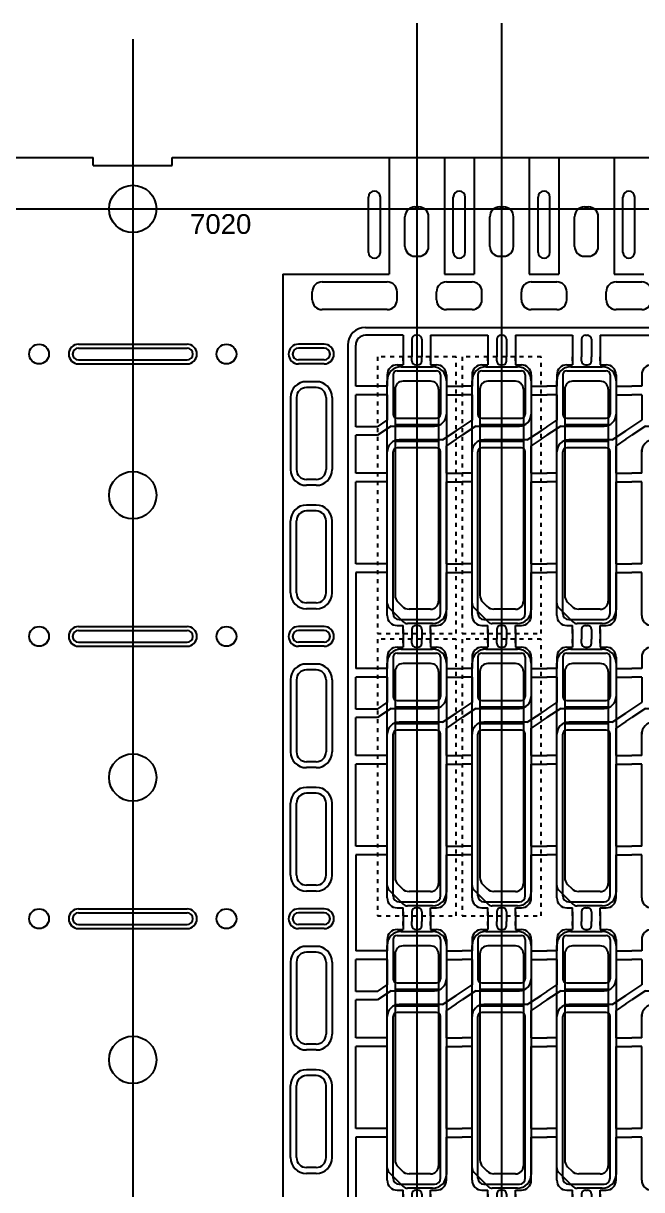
# Model space of a CAD drawing. Header units: millimetres. Extents: x -992 to 1678, y 98 to 1000.
# Drawn here: x -725.46 to -709.79, y 575.23 to 604.77 of the extents above; entities that cross this region are included whole.
import ezdxf

# ---------------------------------------------------------------- set-up
doc = ezdxf.new("R2010")
doc.units = ezdxf.units.MM
for name, pattern in [('CENTER', [10.16, 6.35, -1.27, 1.27, -1.27]), ('DOT2', [0.125, 0, -0.125]), ('HIDDEN', [1.905, 1.27, -0.635])]:
    doc.linetypes.add(name, pattern=pattern)
for name, color, linetype in [('1', 3, 'Continuous'), ('6', 6, 'Continuous'), ('b etching', 1, 'Continuous'), ('CEN', 8, 'CENTER'), ('HID', 1, 'HIDDEN'), ('PPA', 2, 'Continuous')]:
    doc.layers.add(name, color=color, linetype=linetype)
doc.styles.add('STYLE3', font='arial.ttf')

# ---------------------------------------------------------------- blocks, each defined once
blk = doc.blocks.new('e1')
at = {"layer": '1'}
for p, q in [((-947.058, 906.581), (-947.058, 906.481)), ((-947.058, 906.481), (-947.058, 906.581)), ((-947.058, 906.581), (-947.058, 906.381)), ((-946.358, 906.581), (-946.358, 906.481)), ((-946.358, 906.481), (-946.358, 906.581)), ((-946.358, 906.581), (-946.358, 906.381)), ((-946.358, 906.381), (-946.208, 906.381)), ((-947.458, 906.131), (-947.458, 905.841)), ((-945.958, 906.131), (-945.958, 905.841)), ((-947.458, 905.841), (-947.708, 905.841)), ((-947.458, 905.621), (-947.708, 905.621)), ((-947.458, 905.621), (-947.458, 904.981)), ((-945.958, 905.841), (-945.708, 905.841)), ((-945.958, 905.621), (-945.958, 905.131)), ((-945.958, 905.621), (-945.708, 905.621)), ((-947.358, 904.831), (-946.258, 904.831)), ((-946.058, 904.481), (-947.158, 904.481)), ((-947.458, 903.641), (-947.458, 904.231)), ((-945.958, 903.641), (-945.958, 904.331)), ((-947.458, 903.641), (-947.708, 903.641)), ((-945.958, 903.641), (-945.708, 903.641)), ((-947.458, 903.421), (-947.708, 903.421)), ((-947.458, 901.341), (-947.458, 903.421)), ((-945.958, 901.341), (-945.958, 903.421)), ((-945.958, 903.421), (-945.708, 903.421)), ((-947.458, 901.341), (-947.708, 901.341)), ((-945.958, 901.341), (-945.708, 901.341)), ((-947.458, 901.121), (-947.708, 901.121)), ((-947.458, 900.031), (-947.458, 901.121)), ((-945.958, 900.031), (-945.958, 901.121)), ((-945.958, 901.121), (-945.708, 901.121)), ((-947.058, 899.581), (-947.058, 899.781)), ((-946.358, 899.781), (-946.208, 899.781)), ((-946.358, 899.581), (-946.358, 899.781)), ((-947.058, 899.581), (-947.058, 899.681)), ((-947.058, 899.681), (-947.058, 899.581)), ((-946.358, 899.581), (-946.358, 899.681)), ((-946.358, 899.681), (-946.358, 899.581))]:
    blk.add_line(p, q, dxfattribs=at)
at = {"layer": '1', "linetype": 'ByBlock'}
for p, q in [((-946.833, 906.481), (-946.833, 906.581)), ((-946.583, 906.481), (-946.583, 906.581)), ((-947.208, 906.381), (-947.058, 906.381)), ((-946.733, 906.381), (-946.683, 906.381)), ((-947.708, 904.814), (-947.458, 904.981)), ((-947.358, 904.831), (-947.708, 904.597)), ((-946.058, 904.481), (-945.708, 904.714)), ((-945.708, 904.497), (-945.958, 904.331)), ((-947.208, 899.781), (-947.058, 899.781)), ((-946.733, 899.781), (-946.683, 899.781)), ((-946.833, 899.681), (-946.833, 899.581)), ((-946.583, 899.681), (-946.583, 899.581))]:
    blk.add_line(p, q, dxfattribs=at)
at = {"layer": '1'}
for centre, radius, start, end in [((-947.208, 906.131), 0.25, 90, 180), ((-946.208, 906.131), 0.25, 0, 90), ((-946.258, 905.131), 0.3, 270, 0), ((-947.158, 904.181), 0.3, 90, 180), ((-947.208, 900.031), 0.25, 180, 270), ((-946.208, 900.031), 0.25, 270, 0)]:
    blk.add_arc(centre, radius, start, end, dxfattribs=at)
at = {"layer": '1', "linetype": 'ByBlock'}
for centre, start, end in [((-946.733, 906.481), 180, 270), ((-946.683, 906.481), 270, 0), ((-946.733, 899.681), 90, 180), ((-946.683, 899.681), 0, 90)]:
    blk.add_arc(centre, 0.1, start, end, dxfattribs=at)
blk = doc.blocks.new('e2')
at = {"layer": 'b etching', "linetype": 'ByBlock'}
for p, q in [((-947.208, 906.231), (-946.208, 906.231)), ((-947.308, 906.131), (-947.308, 905.131)), ((-946.108, 906.131), (-946.108, 905.131)), ((-947.208, 905.031), (-946.208, 905.031)), ((-947.308, 900.081), (-947.308, 904.181)), ((-946.208, 904.281), (-947.208, 904.281)), ((-946.108, 900.081), (-946.108, 904.181)), ((-947.158, 899.931), (-946.258, 899.931))]:
    blk.add_line(p, q, dxfattribs=at)
for centre, radius, start, end in [((-947.208, 906.131), 0.1, 90, 180), ((-946.208, 906.131), 0.1, 360, 90), ((-947.208, 905.131), 0.1, 180, 270), ((-946.208, 905.131), 0.1, 270, 360), ((-947.208, 904.181), 0.1, 90, 180), ((-946.208, 904.181), 0.1, 0, 90), ((-947.158, 900.081), 0.15, 180, 270), ((-946.258, 900.081), 0.15, 270, 0)]:
    blk.add_arc(centre, radius, start, end, dxfattribs=at)

msp = doc.modelspace()

# ---------------------------------------------------------------- linework, layer by layer
at = {"layer": '1', "linetype": 'ByBlock'}
for p, q in [((-753.53553085, 601.37062093), (-723.68553085, 601.37062093)), ((-721.68553085, 601.37062093), (-691.83553085, 601.37062093)), ((-715.98553085, 597.77062093), (-715.98553085, 597.97062093)), ((-714.98553085, 597.77062093), (-714.98553085, 597.97062093)), ((-713.83553085, 597.77062093), (-713.83553085, 597.97062093)), ((-712.83553085, 597.77062093), (-712.83553085, 597.97062093)), ((-711.68553085, 597.77062093), (-711.68553085, 597.97062093)), ((-710.68553085, 597.77062093), (-710.68553085, 597.97062093)), ((-716.23553085, 597.52062093), (-717.88553085, 597.52062093)), ((-714.08553085, 597.52062093), (-714.73553085, 597.52062093)), ((-711.93553085, 597.52062093), (-712.58553085, 597.52062093)), ((-709.78553085, 597.52062093), (-710.43553085, 597.52062093)), ((-715.83553085, 596.87062093), (-716.78553085, 596.87062093)), ((-715.83553085, 596.87062093), (-715.83553085, 596.32062093)), ((-715.61053085, 596.77062093), (-715.61053085, 596.32062093)), ((-715.51053085, 596.87062093), (-715.46053085, 596.87062093)), ((-715.36053085, 596.77062093), (-715.36053085, 596.32062093)), ((-715.13553085, 596.87062093), (-713.68553085, 596.87062093)), ((-715.13553085, 596.87062093), (-715.13553085, 596.32062093)), ((-713.68553085, 596.87062093), (-713.68553085, 596.32062093)), ((-713.46053085, 596.77062093), (-713.46053085, 596.32062093)), ((-713.36053085, 596.87062093), (-713.31053085, 596.87062093)), ((-713.21053085, 596.77062093), (-713.21053085, 596.32062093)), ((-712.98553085, 596.87062093), (-711.53553085, 596.87062093)), ((-712.98553085, 596.87062093), (-712.98553085, 596.32062093)), ((-711.53553085, 596.87062093), (-711.53553085, 596.32062093)), ((-711.31053085, 596.77062093), (-711.31053085, 596.32062093)), ((-711.21053085, 596.87062093), (-711.16053085, 596.87062093)), ((-711.06053085, 596.77062093), (-711.06053085, 596.32062093)), ((-710.83553085, 596.87062093), (-709.38553085, 596.87062093)), ((-710.83553085, 596.87062093), (-710.83553085, 596.32062093)), ((-717.03553085, 595.58062093), (-717.03553085, 596.62062093)), ((-716.48553085, 595.58062093), (-717.03553085, 595.58062093)), ((-714.48553085, 595.58062093), (-714.33553085, 595.58062093)), ((-712.33553085, 595.58062093), (-712.18553085, 595.58062093)), ((-710.18553085, 595.58062093), (-710.03553085, 595.58062093)), ((-717.03553085, 594.55395426), (-717.03553085, 595.36062093)), ((-716.48553085, 595.36062093), (-717.03553085, 595.36062093)), ((-714.48553085, 595.36062093), (-714.33553085, 595.36062093)), ((-712.33553085, 595.36062093), (-712.18553085, 595.36062093)), ((-710.18553085, 595.36062093), (-710.03553085, 595.36062093)), ((-716.48553085, 594.55395426), (-717.03553085, 594.55395426)), ((-717.03553085, 593.38062093), (-717.03553085, 594.33728759)), ((-716.48553085, 594.33728759), (-717.03553085, 594.33728759)), ((-714.48553085, 594.45395426), (-714.33553085, 594.55395426)), ((-714.48553085, 594.23728759), (-714.33553085, 594.33728759)), ((-712.33553085, 594.45395426), (-712.18553085, 594.55395426)), ((-712.33553085, 594.23728759), (-712.18553085, 594.33728759)), ((-710.18553085, 594.45395426), (-710.03553085, 594.55395426)), ((-710.18553085, 594.23728759), (-710.03553085, 594.33728759)), ((-716.48553085, 593.38062093), (-717.03553085, 593.38062093)), ((-717.03553085, 591.08062093), (-717.03553085, 593.16062093)), ((-716.48553085, 593.16062093), (-717.03553085, 593.16062093)), ((-714.48553085, 593.38062093), (-714.33553085, 593.38062093)), ((-714.48553085, 593.16062093), (-714.33553085, 593.16062093)), ((-712.33553085, 593.38062093), (-712.18553085, 593.38062093)), ((-712.33553085, 593.16062093), (-712.18553085, 593.16062093)), ((-710.18553085, 593.38062093), (-710.03553085, 593.38062093)), ((-710.18553085, 593.16062093), (-710.03553085, 593.16062093)), ((-716.48553085, 591.08062093), (-717.03553085, 591.08062093)), ((-714.48553085, 591.08062093), (-714.33553085, 591.08062093)), ((-712.33553085, 591.08062093), (-712.18553085, 591.08062093)), ((-710.18553085, 591.08062093), (-710.03553085, 591.08062093)), ((-716.48553085, 590.86062093), (-717.03553085, 590.86062093)), ((-717.03553085, 590.86062093), (-717.03553085, 588.43062093)), ((-714.48553085, 590.86062093), (-714.33553085, 590.86062093)), ((-712.33553085, 590.86062093), (-712.18553085, 590.86062093)), ((-710.18553085, 590.86062093), (-710.03553085, 590.86062093)), ((-715.83553085, 589.32062093), (-715.83553085, 589.17062093)), ((-715.61053085, 589.32062093), (-715.61053085, 589.17062093)), ((-715.36053085, 589.32062093), (-715.36053085, 589.17062093)), ((-715.13553085, 589.32062093), (-715.13553085, 589.17062093)), ((-713.68553085, 589.32062093), (-713.68553085, 589.17062093)), ((-713.46053085, 589.32062093), (-713.46053085, 589.17062093)), ((-713.21053085, 589.32062093), (-713.21053085, 589.17062093)), ((-712.98553085, 589.32062093), (-712.98553085, 589.17062093)), ((-711.53553085, 589.32062093), (-711.53553085, 589.17062093)), ((-711.31053085, 589.32062093), (-711.31053085, 589.17062093)), ((-711.06053085, 589.32062093), (-711.06053085, 589.17062093)), ((-710.83553085, 589.32062093), (-710.83553085, 589.17062093)), ((-716.48553085, 588.43062093), (-717.03553085, 588.43062093)), ((-714.48553085, 588.43062093), (-714.33553085, 588.43062093)), ((-712.33553085, 588.43062093), (-712.18553085, 588.43062093)), ((-710.18553085, 588.43062093), (-710.03553085, 588.43062093)), ((-716.48553085, 588.21062093), (-717.03553085, 588.21062093)), ((-717.03553085, 587.40395426), (-717.03553085, 588.21062093)), ((-714.48553085, 588.21062093), (-714.33553085, 588.21062093)), ((-712.33553085, 588.21062093), (-712.18553085, 588.21062093)), ((-710.18553085, 588.21062093), (-710.03553085, 588.21062093)), ((-716.48553085, 587.40395426), (-717.03553085, 587.40395426)), ((-714.48553085, 587.30395426), (-714.33553085, 587.40395426)), ((-712.33553085, 587.30395426), (-712.18553085, 587.40395426)), ((-710.18553085, 587.30395426), (-710.03553085, 587.40395426)), ((-717.03553085, 586.23062093), (-717.03553085, 587.18728759)), ((-716.48553085, 587.18728759), (-717.03553085, 587.18728759)), ((-714.48553085, 587.08728759), (-714.33553085, 587.18728759)), ((-712.33553085, 587.08728759), (-712.18553085, 587.18728759)), ((-710.18553085, 587.08728759), (-710.03553085, 587.18728759)), ((-716.48553085, 586.23062093), (-717.03553085, 586.23062093)), ((-714.48553085, 586.23062093), (-714.33553085, 586.23062093)), ((-712.33553085, 586.23062093), (-712.18553085, 586.23062093)), ((-710.18553085, 586.23062093), (-710.03553085, 586.23062093)), ((-717.03553085, 583.93062093), (-717.03553085, 586.01062093)), ((-716.48553085, 586.01062093), (-717.03553085, 586.01062093)), ((-714.48553085, 586.01062093), (-714.33553085, 586.01062093)), ((-712.33553085, 586.01062093), (-712.18553085, 586.01062093)), ((-710.18553085, 586.01062093), (-710.03553085, 586.01062093)), ((-716.48553085, 583.93062093), (-717.03553085, 583.93062093)), ((-716.48553085, 583.71062093), (-717.03553085, 583.71062093)), ((-717.03553085, 583.71062093), (-717.03553085, 581.28062093)), ((-714.48553085, 583.93062093), (-714.33553085, 583.93062093)), ((-714.48553085, 583.71062093), (-714.33553085, 583.71062093)), ((-712.33553085, 583.93062093), (-712.18553085, 583.93062093)), ((-712.33553085, 583.71062093), (-712.18553085, 583.71062093)), ((-710.18553085, 583.93062093), (-710.03553085, 583.93062093)), ((-710.18553085, 583.71062093), (-710.03553085, 583.71062093)), ((-715.83553085, 582.17062093), (-715.83553085, 582.02062093)), ((-715.61053085, 582.17062093), (-715.61053085, 582.02062093)), ((-715.36053085, 582.17062093), (-715.36053085, 582.02062093)), ((-715.13553085, 582.17062093), (-715.13553085, 582.02062093)), ((-713.68553085, 582.17062093), (-713.68553085, 582.02062093)), ((-713.46053085, 582.17062093), (-713.46053085, 582.02062093)), ((-713.21053085, 582.17062093), (-713.21053085, 582.02062093)), ((-712.98553085, 582.17062093), (-712.98553085, 582.02062093)), ((-711.53553085, 582.17062093), (-711.53553085, 582.02062093)), ((-711.31053085, 582.17062093), (-711.31053085, 582.02062093)), ((-711.06053085, 582.17062093), (-711.06053085, 582.02062093)), ((-710.83553085, 582.17062093), (-710.83553085, 582.02062093)), ((-716.48553085, 581.28062093), (-717.03553085, 581.28062093)), ((-716.48553085, 581.06062093), (-717.03553085, 581.06062093)), ((-717.03553085, 580.25395426), (-717.03553085, 581.06062093)), ((-714.48553085, 581.28062093), (-714.33553085, 581.28062093)), ((-714.48553085, 581.06062093), (-714.33553085, 581.06062093)), ((-712.33553085, 581.28062093), (-712.18553085, 581.28062093)), ((-712.33553085, 581.06062093), (-712.18553085, 581.06062093)), ((-710.18553085, 581.28062093), (-710.03553085, 581.28062093)), ((-710.18553085, 581.06062093), (-710.03553085, 581.06062093)), ((-716.48553085, 580.25395426), (-717.03553085, 580.25395426)), ((-714.48553085, 580.15395426), (-714.33553085, 580.25395426)), ((-712.33553085, 580.15395426), (-712.18553085, 580.25395426)), ((-710.18553085, 580.15395426), (-710.03553085, 580.25395426)), ((-717.03553085, 579.08062093), (-717.03553085, 580.03728759)), ((-716.48553085, 580.03728759), (-717.03553085, 580.03728759)), ((-714.48553085, 579.93728759), (-714.33553085, 580.03728759)), ((-712.33553085, 579.93728759), (-712.18553085, 580.03728759)), ((-710.18553085, 579.93728759), (-710.03553085, 580.03728759)), ((-716.48553085, 579.08062093), (-717.03553085, 579.08062093)), ((-714.48553085, 579.08062093), (-714.33553085, 579.08062093)), ((-712.33553085, 579.08062093), (-712.18553085, 579.08062093)), ((-710.18553085, 579.08062093), (-710.03553085, 579.08062093)), ((-717.03553085, 576.78062093), (-717.03553085, 578.86062093)), ((-716.48553085, 578.86062093), (-717.03553085, 578.86062093)), ((-714.48553085, 578.86062093), (-714.33553085, 578.86062093)), ((-712.33553085, 578.86062093), (-712.18553085, 578.86062093)), ((-710.18553085, 578.86062093), (-710.03553085, 578.86062093)), ((-716.48553085, 576.78062093), (-717.03553085, 576.78062093)), ((-714.48553085, 576.78062093), (-714.33553085, 576.78062093)), ((-712.33553085, 576.78062093), (-712.18553085, 576.78062093)), ((-710.18553085, 576.78062093), (-710.03553085, 576.78062093)), ((-716.48553085, 576.56062093), (-717.03553085, 576.56062093)), ((-717.03553085, 576.56062093), (-717.03553085, 574.13062093)), ((-714.48553085, 576.56062093), (-714.33553085, 576.56062093)), ((-712.33553085, 576.56062093), (-712.18553085, 576.56062093)), ((-710.18553085, 576.56062093), (-710.03553085, 576.56062093))]:
    msp.add_line(p, q, dxfattribs=at)
at = {"layer": '1'}
for p, q in [((-723.68553085, 601.17062093), (-723.68553085, 601.37062093)), ((-723.68553085, 601.17062093), (-722.68553085, 601.17062093)), ((-722.68553085, 601.17062093), (-721.68553085, 601.17062093)), ((-721.68553085, 601.17062093), (-721.68553085, 601.37062093)), ((-716.71053085, 598.97062093), (-716.71053085, 600.37062093)), ((-716.71053085, 598.97062093), (-716.71053085, 600.37062093)), ((-716.41053085, 598.97062093), (-716.41053085, 600.37062093)), ((-716.41053085, 598.97062093), (-716.41053085, 600.37062093)), ((-714.56053085, 598.97062093), (-714.56053085, 600.37062093)), ((-714.56053085, 598.97062093), (-714.56053085, 600.37062093)), ((-714.26053085, 598.97062093), (-714.26053085, 600.37062093)), ((-714.26053085, 598.97062093), (-714.26053085, 600.37062093)), ((-712.41053085, 598.97062093), (-712.41053085, 600.37062093)), ((-712.41053085, 598.97062093), (-712.41053085, 600.37062093)), ((-712.11053085, 598.97062093), (-712.11053085, 600.37062093)), ((-712.11053085, 598.97062093), (-712.11053085, 600.37062093)), ((-710.26053085, 598.97062093), (-710.26053085, 600.37062093)), ((-710.26053085, 598.97062093), (-710.26053085, 600.37062093)), ((-709.96053085, 598.97062093), (-709.96053085, 600.37062093)), ((-709.96053085, 598.97062093), (-709.96053085, 600.37062093)), ((-715.53553085, 600.12062093), (-715.43553085, 600.12062093)), ((-713.38553085, 600.12062093), (-713.28553085, 600.12062093)), ((-711.23553085, 600.12062093), (-711.13553085, 600.12062093)), ((-715.78553085, 599.12062093), (-715.78553085, 599.87062093)), ((-715.18553085, 599.12062093), (-715.18553085, 599.87062093)), ((-713.63553085, 599.12062093), (-713.63553085, 599.87062093)), ((-713.03553085, 599.12062093), (-713.03553085, 599.87062093)), ((-711.48553085, 599.12062093), (-711.48553085, 599.87062093)), ((-710.88553085, 599.12062093), (-710.88553085, 599.87062093)), ((-715.53553085, 598.87062093), (-715.43553085, 598.87062093)), ((-713.38553085, 598.87062093), (-713.28553085, 598.87062093)), ((-711.23553085, 598.87062093), (-711.13553085, 598.87062093)), ((-717.88553085, 598.22062093), (-716.23553085, 598.22062093)), ((-714.73553085, 598.22062093), (-714.08553085, 598.22062093)), ((-712.58553085, 598.22062093), (-711.93553085, 598.22062093)), ((-710.43553085, 598.22062093), (-709.78553085, 598.22062093)), ((-718.13553085, 597.77062093), (-718.13553085, 597.97062093)), ((-724.06053085, 596.54562093), (-721.31053085, 596.54562093)), ((-722.18553085, 596.54562093), (-721.31053085, 596.54562093)), ((-717.83553085, 596.54562093), (-718.48553085, 596.54562093)), ((-717.83553085, 596.54562093), (-718.48553085, 596.54562093)), ((-724.06053085, 596.24562093), (-721.31053085, 596.24562093)), ((-722.18553085, 596.24562093), (-721.31053085, 596.24562093)), ((-717.83553085, 596.24562093), (-718.48553085, 596.24562093)), ((-717.83553085, 596.24562093), (-718.48553085, 596.24562093)), ((-718.03553085, 595.54562093), (-718.28553085, 595.54562093)), ((-718.53553085, 595.29562093), (-718.53553085, 593.47062093)), ((-717.78553085, 595.29562093), (-717.78553085, 593.47062093)), ((-718.03553085, 593.22062093), (-718.28553085, 593.22062093)), ((-718.03553085, 592.42062093), (-718.28553085, 592.42062093)), ((-718.53553085, 590.34562093), (-718.53553085, 592.17062093)), ((-717.78553085, 590.34562093), (-717.78553085, 592.17062093)), ((-718.03553085, 590.09562093), (-718.28553085, 590.09562093)), ((-724.06053085, 589.39562093), (-721.31053085, 589.39562093)), ((-722.18553085, 589.39562093), (-721.31053085, 589.39562093)), ((-717.83553085, 589.39562093), (-718.48553085, 589.39562093)), ((-717.83553085, 589.39562093), (-718.48553085, 589.39562093)), ((-724.06053085, 589.09562093), (-721.31053085, 589.09562093)), ((-722.18553085, 589.09562093), (-721.31053085, 589.09562093)), ((-717.83553085, 589.09562093), (-718.48553085, 589.09562093)), ((-717.83553085, 589.09562093), (-718.48553085, 589.09562093)), ((-718.03553085, 588.39562093), (-718.28553085, 588.39562093)), ((-718.53553085, 588.14562093), (-718.53553085, 586.32062093)), ((-717.78553085, 588.14562093), (-717.78553085, 586.32062093)), ((-718.03553085, 586.07062093), (-718.28553085, 586.07062093)), ((-718.03553085, 585.27062093), (-718.28553085, 585.27062093)), ((-718.53553085, 583.19562093), (-718.53553085, 585.02062093)), ((-717.78553085, 583.19562093), (-717.78553085, 585.02062093)), ((-718.03553085, 582.94562093), (-718.28553085, 582.94562093)), ((-724.06053085, 582.24562093), (-721.31053085, 582.24562093)), ((-722.18553085, 582.24562093), (-721.31053085, 582.24562093)), ((-717.83553085, 582.24562093), (-718.48553085, 582.24562093)), ((-717.83553085, 582.24562093), (-718.48553085, 582.24562093)), ((-724.06053085, 581.94562093), (-721.31053085, 581.94562093)), ((-722.18553085, 581.94562093), (-721.31053085, 581.94562093)), ((-717.83553085, 581.94562093), (-718.48553085, 581.94562093)), ((-717.83553085, 581.94562093), (-718.48553085, 581.94562093)), ((-718.03553085, 581.24562093), (-718.28553085, 581.24562093)), ((-718.53553085, 580.99562093), (-718.53553085, 579.17062093)), ((-717.78553085, 580.99562093), (-717.78553085, 579.17062093)), ((-718.03553085, 578.92062093), (-718.28553085, 578.92062093)), ((-718.03553085, 578.12062093), (-718.28553085, 578.12062093)), ((-718.53553085, 576.04562093), (-718.53553085, 577.87062093)), ((-717.78553085, 576.04562093), (-717.78553085, 577.87062093)), ((-718.03553085, 575.79562093), (-718.28553085, 575.79562093))]:
    msp.add_line(p, q, dxfattribs=at)
for centre, radius in [((-722.68553085, 600.07062093), 0.6), ((-725.06053085, 596.39562093), 0.25), ((-720.31053085, 596.39562093), 0.25), ((-722.68553085, 592.82062093), 0.6), ((-725.06053085, 589.24562093), 0.25), ((-720.31053085, 589.24562093), 0.25), ((-722.68553085, 585.67062093), 0.6), ((-725.06053085, 582.09562093), 0.25), ((-720.31053085, 582.09562093), 0.25), ((-722.68553085, 578.52062093), 0.6)]:
    msp.add_circle(centre, radius, dxfattribs=at)
for centre, radius, start, end in [((-716.56053085, 600.37062093), 0.15, 0, 180), ((-716.56053085, 600.37062093), 0.15, 0, 180), ((-714.41053085, 600.37062093), 0.15, 0, 180), ((-714.41053085, 600.37062093), 0.15, 0, 180), ((-712.26053085, 600.37062093), 0.15, 0, 180), ((-712.26053085, 600.37062093), 0.15, 0, 180), ((-710.11053085, 600.37062093), 0.15, 0, 180), ((-710.11053085, 600.37062093), 0.15, 0, 180), ((-715.53553085, 599.87062093), 0.25, 90, 180), ((-715.43553085, 599.87062093), 0.25, 0, 90), ((-713.38553085, 599.87062093), 0.25, 90, 180), ((-713.28553085, 599.87062093), 0.25, 0, 90), ((-711.23553085, 599.87062093), 0.25, 90, 180), ((-711.13553085, 599.87062093), 0.25, 0, 90), ((-715.53553085, 599.12062093), 0.25, 180, 270), ((-715.43553085, 599.12062093), 0.25, 270, 0), ((-713.38553085, 599.12062093), 0.25, 180, 270), ((-713.28553085, 599.12062093), 0.25, 270, 0), ((-711.23553085, 599.12062093), 0.25, 180, 270), ((-711.13553085, 599.12062093), 0.25, 270, 0), ((-716.56053085, 598.97062093), 0.15, 180, 0), ((-716.56053085, 598.97062093), 0.15, 180, 0), ((-714.41053085, 598.97062093), 0.15, 180, 0), ((-714.41053085, 598.97062093), 0.15, 180, 0), ((-712.26053085, 598.97062093), 0.15, 180, 0), ((-712.26053085, 598.97062093), 0.15, 180, 0), ((-710.11053085, 598.97062093), 0.15, 180, 0), ((-710.11053085, 598.97062093), 0.15, 180, 0), ((-717.88553085, 597.97062093), 0.25, 90, 180), ((-717.88553085, 597.77062093), 0.25, 180, 270), ((-724.06053085, 596.39562093), 0.15, 90, 270), ((-724.06053085, 596.39562093), 0.15, 90, 270), ((-721.31053085, 596.39562093), 0.15, 270, 90), ((-721.31053085, 596.39562093), 0.15, 270, 90), ((-718.48553085, 596.39562093), 0.15, 90, 270), ((-718.48553085, 596.39562093), 0.15, 90, 270), ((-717.83553085, 596.39562093), 0.15, 270, 90), ((-717.83553085, 596.39562093), 0.15, 270, 90), ((-718.28553085, 595.29562093), 0.25, 90, 180), ((-718.03553085, 595.29562093), 0.25, 360, 90), ((-718.28553085, 593.47062093), 0.25, 180, 270), ((-718.03553085, 593.47062093), 0.25, 270, 360), ((-718.28553085, 592.17062093), 0.25, 90, 180), ((-718.03553085, 592.17062093), 0.25, 0, 90), ((-718.28553085, 590.34562093), 0.25, 180, 270), ((-718.03553085, 590.34562093), 0.25, 270, 0), ((-724.06053085, 589.24562093), 0.15, 90, 270), ((-724.06053085, 589.24562093), 0.15, 90, 270), ((-721.31053085, 589.24562093), 0.15, 270, 90), ((-721.31053085, 589.24562093), 0.15, 270, 90), ((-718.48553085, 589.24562093), 0.15, 90, 270), ((-718.48553085, 589.24562093), 0.15, 90, 270), ((-717.83553085, 589.24562093), 0.15, 270, 90), ((-717.83553085, 589.24562093), 0.15, 270, 90), ((-718.28553085, 588.14562093), 0.25, 90, 180), ((-718.03553085, 588.14562093), 0.25, 360, 90), ((-718.28553085, 586.32062093), 0.25, 180, 270), ((-718.03553085, 586.32062093), 0.25, 270, 360), ((-718.28553085, 585.02062093), 0.25, 90, 180), ((-718.03553085, 585.02062093), 0.25, 0, 90), ((-718.28553085, 583.19562093), 0.25, 180, 270), ((-718.03553085, 583.19562093), 0.25, 270, 0), ((-724.06053085, 582.09562093), 0.15, 90, 270), ((-724.06053085, 582.09562093), 0.15, 90, 270), ((-721.31053085, 582.09562093), 0.15, 270, 90), ((-721.31053085, 582.09562093), 0.15, 270, 90), ((-718.48553085, 582.09562093), 0.15, 90, 270), ((-718.48553085, 582.09562093), 0.15, 90, 270), ((-717.83553085, 582.09562093), 0.15, 270, 90), ((-717.83553085, 582.09562093), 0.15, 270, 90), ((-718.28553085, 580.99562093), 0.25, 90, 180), ((-718.03553085, 580.99562093), 0.25, 360, 90), ((-718.28553085, 579.17062093), 0.25, 180, 270), ((-718.03553085, 579.17062093), 0.25, 270, 360), ((-718.28553085, 577.87062093), 0.25, 90, 180), ((-718.03553085, 577.87062093), 0.25, 0, 90), ((-718.28553085, 576.04562093), 0.25, 180, 270), ((-718.03553085, 576.04562093), 0.25, 270, 0)]:
    msp.add_arc(centre, radius, start, end, dxfattribs=at)
at = {"layer": '1', "linetype": 'ByBlock'}
for centre, radius, start, end in [((-716.23553085, 597.97062093), 0.25, 0, 90), ((-714.73553085, 597.97062093), 0.25, 90, 180), ((-714.08553085, 597.97062093), 0.25, 0, 90), ((-712.58553085, 597.97062093), 0.25, 90, 180), ((-711.93553085, 597.97062093), 0.25, 0, 90), ((-710.43553085, 597.97062093), 0.25, 90, 180), ((-709.78553085, 597.97062093), 0.25, 0, 90), ((-716.23553085, 597.77062093), 0.25, 270, 0), ((-714.73553085, 597.77062093), 0.25, 180, 270), ((-714.08553085, 597.77062093), 0.25, 270, 0), ((-712.58553085, 597.77062093), 0.25, 180, 270), ((-711.93553085, 597.77062093), 0.25, 270, 0), ((-710.43553085, 597.77062093), 0.25, 180, 270), ((-709.78553085, 597.77062093), 0.25, 270, 0), ((-716.78553085, 596.62062093), 0.25, 90, 180), ((-715.51053085, 596.77062093), 0.1, 90, 180), ((-715.46053085, 596.77062093), 0.1, 0, 90), ((-713.36053085, 596.77062093), 0.1, 90, 180), ((-713.31053085, 596.77062093), 0.1, 0, 90), ((-711.21053085, 596.77062093), 0.1, 90, 180), ((-711.16053085, 596.77062093), 0.1, 0, 90)]:
    msp.add_arc(centre, radius, start, end, dxfattribs=at)
at = {"layer": '6', "linetype": 'DOT2'}
for p, q in [((-716.48553085, 596.32062093), (-716.48553085, 589.32062093)), ((-714.48553085, 596.32062093), (-716.48553085, 596.32062093)), ((-714.48553085, 589.32062093), (-714.48553085, 596.32062093)), ((-714.33553085, 596.32062093), (-714.33553085, 589.32062093)), ((-712.33553085, 596.32062093), (-714.33553085, 596.32062093)), ((-712.33553085, 589.32062093), (-712.33553085, 596.32062093)), ((-716.48553085, 589.32062093), (-714.48553085, 589.32062093)), ((-714.33553085, 589.32062093), (-712.33553085, 589.32062093)), ((-716.48553085, 589.17062093), (-716.48553085, 582.17062093)), ((-714.48553085, 589.17062093), (-716.48553085, 589.17062093)), ((-714.48553085, 582.17062093), (-714.48553085, 589.17062093)), ((-714.33553085, 589.17062093), (-714.33553085, 582.17062093)), ((-712.33553085, 589.17062093), (-714.33553085, 589.17062093)), ((-712.33553085, 582.17062093), (-712.33553085, 589.17062093)), ((-716.48553085, 582.17062093), (-714.48553085, 582.17062093)), ((-714.33553085, 582.17062093), (-712.33553085, 582.17062093))]:
    msp.add_line(p, q, dxfattribs=at)
at = {"layer": 'CEN', "linetype": 'ByBlock'}
for p, q in [((-715.48553085, 604.77062093), (-715.48553085, 537.97062093)), ((-713.33553085, 604.77062093), (-713.33553085, 537.97062093)), ((-722.68553085, 604.37062093), (-722.68553085, 538.37062093)), ((-722.68553085, 604.37062093), (-722.68553085, 538.37062093)), ((-722.68553085, 604.37062093), (-722.68553085, 538.37062093)), ((-906.06053085, 600.07062093), (-663.71053085, 600.07062093))]:
    msp.add_line(p, q, dxfattribs=at)
at = {"layer": 'HID', "linetype": 'ByBlock'}
for p, q in [((-716.78553085, 597.07062093), (-666.88553085, 597.07062093)), ((-724.06053085, 596.64562093), (-721.31053085, 596.64562093)), ((-717.83553085, 596.64562093), (-718.48553085, 596.64562093)), ((-717.23553085, 596.62062093), (-717.23553085, 546.12062093)), ((-724.06053085, 596.14562093), (-721.31053085, 596.14562093)), ((-717.83553085, 596.14562093), (-718.48553085, 596.14562093)), ((-718.03553085, 595.69562093), (-718.28553085, 595.69562093)), ((-718.68553085, 595.29562093), (-718.68553085, 593.47062093)), ((-717.63553085, 595.29562093), (-717.63553085, 593.47062093)), ((-718.03553085, 593.07062093), (-718.28553085, 593.07062093)), ((-718.03553085, 592.57062093), (-718.28553085, 592.57062093)), ((-718.68553085, 590.34562093), (-718.68553085, 592.17062093)), ((-717.63553085, 590.34562093), (-717.63553085, 592.17062093)), ((-718.03553085, 589.94562093), (-718.28553085, 589.94562093)), ((-724.06053085, 589.49562093), (-721.31053085, 589.49562093)), ((-717.83553085, 589.49562093), (-718.48553085, 589.49562093)), ((-724.06053085, 588.99562093), (-721.31053085, 588.99562093)), ((-717.83553085, 588.99562093), (-718.48553085, 588.99562093)), ((-718.03553085, 588.54562093), (-718.28553085, 588.54562093)), ((-718.68553085, 588.14562093), (-718.68553085, 586.32062093)), ((-717.63553085, 588.14562093), (-717.63553085, 586.32062093)), ((-718.03553085, 585.92062093), (-718.28553085, 585.92062093)), ((-718.03553085, 585.42062093), (-718.28553085, 585.42062093)), ((-718.68553085, 583.19562093), (-718.68553085, 585.02062093)), ((-717.63553085, 583.19562093), (-717.63553085, 585.02062093)), ((-718.03553085, 582.79562093), (-718.28553085, 582.79562093)), ((-724.06053085, 582.34562093), (-721.31053085, 582.34562093)), ((-717.83553085, 582.34562093), (-718.48553085, 582.34562093)), ((-724.06053085, 581.84562093), (-721.31053085, 581.84562093)), ((-717.83553085, 581.84562093), (-718.48553085, 581.84562093)), ((-718.03553085, 581.39562093), (-718.28553085, 581.39562093)), ((-718.68553085, 580.99562093), (-718.68553085, 579.17062093)), ((-717.63553085, 580.99562093), (-717.63553085, 579.17062093)), ((-718.03553085, 578.77062093), (-718.28553085, 578.77062093)), ((-718.03553085, 578.27062093), (-718.28553085, 578.27062093)), ((-718.68553085, 576.04562093), (-718.68553085, 577.87062093)), ((-717.63553085, 576.04562093), (-717.63553085, 577.87062093)), ((-718.03553085, 575.64562093), (-718.28553085, 575.64562093))]:
    msp.add_line(p, q, dxfattribs=at)
for centre, radius, start, end in [((-716.78553085, 596.62062093), 0.45, 90, 180), ((-724.06053085, 596.39562093), 0.25, 90, 270), ((-721.31053085, 596.39562093), 0.25, 270, 90), ((-718.48553085, 596.39562093), 0.25, 90, 270), ((-717.83553085, 596.39562093), 0.25, 270, 90), ((-718.28553085, 595.29562093), 0.4, 90, 180), ((-718.03553085, 595.29562093), 0.4, 360, 90), ((-718.28553085, 593.47062093), 0.4, 180, 270), ((-718.03553085, 593.47062093), 0.4, 270, 360), ((-718.28553085, 592.17062093), 0.4, 90, 180), ((-718.03553085, 592.17062093), 0.4, 0, 90), ((-718.28553085, 590.34562093), 0.4, 180, 270), ((-718.03553085, 590.34562093), 0.4, 270, 0), ((-724.06053085, 589.24562093), 0.25, 90, 270), ((-721.31053085, 589.24562093), 0.25, 270, 90), ((-718.48553085, 589.24562093), 0.25, 90, 270), ((-717.83553085, 589.24562093), 0.25, 270, 90), ((-718.28553085, 588.14562093), 0.4, 90, 180), ((-718.03553085, 588.14562093), 0.4, 360, 90), ((-718.28553085, 586.32062093), 0.4, 180, 270), ((-718.03553085, 586.32062093), 0.4, 270, 360), ((-718.28553085, 585.02062093), 0.4, 90, 180), ((-718.03553085, 585.02062093), 0.4, 0, 90), ((-718.28553085, 583.19562093), 0.4, 180, 270), ((-718.03553085, 583.19562093), 0.4, 270, 0), ((-724.06053085, 582.09562093), 0.25, 90, 270), ((-721.31053085, 582.09562093), 0.25, 270, 90), ((-718.48553085, 582.09562093), 0.25, 90, 270), ((-717.83553085, 582.09562093), 0.25, 270, 90), ((-718.28553085, 580.99562093), 0.4, 90, 180), ((-718.03553085, 580.99562093), 0.4, 360, 90), ((-718.28553085, 579.17062093), 0.4, 180, 270), ((-718.03553085, 579.17062093), 0.4, 270, 360), ((-718.28553085, 577.87062093), 0.4, 90, 180), ((-718.03553085, 577.87062093), 0.4, 0, 90), ((-718.28553085, 576.04562093), 0.4, 180, 270), ((-718.03553085, 576.04562093), 0.4, 270, 0)]:
    msp.add_arc(centre, radius, start, end, dxfattribs=at)
at = {"layer": 'PPA', "linetype": 'ByBlock'}
for p, q in [((-716.18553085, 601.37062093), (-716.18553085, 598.42062093)), ((-714.78553085, 601.37062093), (-714.78553085, 598.42062093)), ((-714.03553085, 601.37062093), (-714.03553085, 598.42062093)), ((-712.63553085, 601.37062093), (-712.63553085, 598.42062093)), ((-711.88553085, 601.37062093), (-711.88553085, 598.42062093)), ((-710.48553085, 601.37062093), (-710.48553085, 598.42062093)), ((-718.88553085, 598.42062093), (-718.88553085, 544.32062093)), ((-718.88553085, 598.42062093), (-716.18553085, 598.42062093)), ((-714.78553085, 598.42062093), (-714.03553085, 598.42062093)), ((-712.63553085, 598.42062093), (-711.88553085, 598.42062093)), ((-710.48553085, 598.42062093), (-709.73553085, 598.42062093)), ((-715.88553085, 596.07062093), (-715.08553085, 596.07062093)), ((-713.73553085, 596.07062093), (-712.93553085, 596.07062093)), ((-711.58553085, 596.07062093), (-710.78553085, 596.07062093)), ((-716.23553085, 590.08275296), (-716.23553085, 595.72062093)), ((-716.03553085, 595.50698456), (-716.03553085, 590.28781068)), ((-715.13553085, 595.70698456), (-715.83553085, 595.70698456)), ((-714.93553085, 595.50698456), (-714.93553085, 590.13425729)), ((-714.73553085, 595.72062093), (-714.73553085, 589.92062093)), ((-714.08553085, 590.08275296), (-714.08553085, 595.72062093)), ((-713.88553085, 595.50698456), (-713.88553085, 590.28781068)), ((-712.98553085, 595.70698456), (-713.68553085, 595.70698456)), ((-712.78553085, 595.50698456), (-712.78553085, 590.13425729)), ((-712.58553085, 595.72062093), (-712.58553085, 589.92062093)), ((-711.93553085, 590.08275296), (-711.93553085, 595.72062093)), ((-711.73553085, 595.50698456), (-711.73553085, 590.28781068)), ((-710.83553085, 595.70698456), (-711.53553085, 595.70698456)), ((-710.63553085, 595.50698456), (-710.63553085, 590.13425729)), ((-710.43553085, 595.72062093), (-710.43553085, 589.92062093)), ((-716.03553085, 594.61062093), (-714.93553085, 594.61062093)), ((-713.88553085, 594.61062093), (-712.78553085, 594.61062093)), ((-711.73553085, 594.61062093), (-710.63553085, 594.61062093)), ((-714.93553085, 594.18062093), (-716.03553085, 594.18062093)), ((-712.78553085, 594.18062093), (-713.88553085, 594.18062093)), ((-710.63553085, 594.18062093), (-711.73553085, 594.18062093)), ((-716.19159687, 589.97668695), (-715.82946483, 589.61455491)), ((-715.96230754, 590.11103399), (-715.85875415, 590.0074806)), ((-715.13553085, 589.93425729), (-715.68197746, 589.93425729)), ((-714.04159687, 589.97668695), (-713.67946483, 589.61455491)), ((-713.81230754, 590.11103399), (-713.70875415, 590.0074806)), ((-712.98553085, 589.93425729), (-713.53197746, 589.93425729)), ((-711.89159687, 589.97668695), (-711.52946483, 589.61455491)), ((-711.66230754, 590.11103399), (-711.55875415, 590.0074806)), ((-710.83553085, 589.93425729), (-711.38197746, 589.93425729)), ((-715.08553085, 589.57062093), (-715.72339881, 589.57062093)), ((-712.93553085, 589.57062093), (-713.57339881, 589.57062093)), ((-710.78553085, 589.57062093), (-711.42339881, 589.57062093)), ((-715.88553085, 588.92062093), (-715.08553085, 588.92062093)), ((-713.73553085, 588.92062093), (-712.93553085, 588.92062093)), ((-711.58553085, 588.92062093), (-710.78553085, 588.92062093)), ((-716.23553085, 582.93275296), (-716.23553085, 588.57062093)), ((-715.13553085, 588.55698456), (-715.83553085, 588.55698456)), ((-714.73553085, 588.57062093), (-714.73553085, 582.77062093)), ((-714.08553085, 582.93275296), (-714.08553085, 588.57062093)), ((-712.98553085, 588.55698456), (-713.68553085, 588.55698456)), ((-712.58553085, 588.57062093), (-712.58553085, 582.77062093)), ((-711.93553085, 582.93275296), (-711.93553085, 588.57062093)), ((-710.83553085, 588.55698456), (-711.53553085, 588.55698456)), ((-710.43553085, 588.57062093), (-710.43553085, 582.77062093)), ((-716.03553085, 588.35698456), (-716.03553085, 583.13781068)), ((-714.93553085, 588.35698456), (-714.93553085, 582.98425729)), ((-713.88553085, 588.35698456), (-713.88553085, 583.13781068)), ((-712.78553085, 588.35698456), (-712.78553085, 582.98425729)), ((-711.73553085, 588.35698456), (-711.73553085, 583.13781068)), ((-710.63553085, 588.35698456), (-710.63553085, 582.98425729)), ((-716.03553085, 587.46062093), (-714.93553085, 587.46062093)), ((-713.88553085, 587.46062093), (-712.78553085, 587.46062093)), ((-711.73553085, 587.46062093), (-710.63553085, 587.46062093)), ((-714.93553085, 587.03062093), (-716.03553085, 587.03062093)), ((-712.78553085, 587.03062093), (-713.88553085, 587.03062093)), ((-710.63553085, 587.03062093), (-711.73553085, 587.03062093)), ((-716.19159687, 582.82668695), (-715.82946483, 582.46455491)), ((-715.96230754, 582.96103399), (-715.85875415, 582.8574806)), ((-715.13553085, 582.78425729), (-715.68197746, 582.78425729)), ((-714.04159687, 582.82668695), (-713.67946483, 582.46455491)), ((-713.81230754, 582.96103399), (-713.70875415, 582.8574806)), ((-712.98553085, 582.78425729), (-713.53197746, 582.78425729)), ((-711.89159687, 582.82668695), (-711.52946483, 582.46455491)), ((-711.66230754, 582.96103399), (-711.55875415, 582.8574806)), ((-710.83553085, 582.78425729), (-711.38197746, 582.78425729)), ((-715.08553085, 582.42062093), (-715.72339881, 582.42062093)), ((-712.93553085, 582.42062093), (-713.57339881, 582.42062093)), ((-710.78553085, 582.42062093), (-711.42339881, 582.42062093)), ((-715.88553085, 581.77062093), (-715.08553085, 581.77062093)), ((-713.73553085, 581.77062093), (-712.93553085, 581.77062093)), ((-711.58553085, 581.77062093), (-710.78553085, 581.77062093)), ((-716.23553085, 575.78275296), (-716.23553085, 581.42062093)), ((-715.13553085, 581.40698456), (-715.83553085, 581.40698456)), ((-714.73553085, 581.42062093), (-714.73553085, 575.62062093)), ((-714.08553085, 575.78275296), (-714.08553085, 581.42062093)), ((-712.98553085, 581.40698456), (-713.68553085, 581.40698456)), ((-712.58553085, 581.42062093), (-712.58553085, 575.62062093)), ((-711.93553085, 575.78275296), (-711.93553085, 581.42062093)), ((-710.83553085, 581.40698456), (-711.53553085, 581.40698456)), ((-710.43553085, 581.42062093), (-710.43553085, 575.62062093)), ((-716.03553085, 581.20698456), (-716.03553085, 575.98781068)), ((-714.93553085, 581.20698456), (-714.93553085, 575.83425729)), ((-713.88553085, 581.20698456), (-713.88553085, 575.98781068)), ((-712.78553085, 581.20698456), (-712.78553085, 575.83425729)), ((-711.73553085, 581.20698456), (-711.73553085, 575.98781068)), ((-710.63553085, 581.20698456), (-710.63553085, 575.83425729)), ((-716.03553085, 580.31062093), (-714.93553085, 580.31062093)), ((-713.88553085, 580.31062093), (-712.78553085, 580.31062093)), ((-711.73553085, 580.31062093), (-710.63553085, 580.31062093)), ((-714.93553085, 579.88062093), (-716.03553085, 579.88062093)), ((-712.78553085, 579.88062093), (-713.88553085, 579.88062093)), ((-710.63553085, 579.88062093), (-711.73553085, 579.88062093)), ((-715.96230754, 575.81103399), (-715.85875415, 575.7074806)), ((-713.81230754, 575.81103399), (-713.70875415, 575.7074806)), ((-711.66230754, 575.81103399), (-711.55875415, 575.7074806)), ((-716.19159687, 575.67668695), (-715.82946483, 575.31455491)), ((-715.13553085, 575.63425729), (-715.68197746, 575.63425729)), ((-714.04159687, 575.67668695), (-713.67946483, 575.31455491)), ((-712.98553085, 575.63425729), (-713.53197746, 575.63425729)), ((-711.89159687, 575.67668695), (-711.52946483, 575.31455491)), ((-710.83553085, 575.63425729), (-711.38197746, 575.63425729)), ((-715.08553085, 575.27062093), (-715.72339881, 575.27062093)), ((-712.93553085, 575.27062093), (-713.57339881, 575.27062093)), ((-710.78553085, 575.27062093), (-711.42339881, 575.27062093))]:
    msp.add_line(p, q, dxfattribs=at)
for centre, radius, start, end in [((-715.88553085, 595.72062093), 0.35, 90, 180), ((-715.08553085, 595.72062093), 0.35, 0, 90), ((-713.73553085, 595.72062093), 0.35, 90, 180), ((-712.93553085, 595.72062093), 0.35, 0, 90), ((-711.58553085, 595.72062093), 0.35, 90, 180), ((-710.78553085, 595.72062093), 0.35, 0, 90), ((-715.83553085, 595.50698456), 0.2, 90, 180), ((-715.13553085, 595.50698456), 0.2, 0, 90), ((-713.68553085, 595.50698456), 0.2, 90, 180), ((-712.98553085, 595.50698456), 0.2, 0, 90), ((-711.53553085, 595.50698456), 0.2, 90, 180), ((-710.83553085, 595.50698456), 0.2, 0, 90), ((-715.78553085, 590.28781068), 0.25, 180, 225), ((-713.63553085, 590.28781068), 0.25, 180, 225), ((-711.48553085, 590.28781068), 0.25, 180, 225), ((-716.08553085, 590.08275296), 0.15, 180, 225), ((-715.68197746, 590.18425729), 0.25, 225, 270), ((-715.13553085, 590.13425729), 0.2, 270, 0), ((-715.08553085, 589.92062093), 0.35, 270, 0), ((-713.93553085, 590.08275296), 0.15, 180, 225), ((-713.53197746, 590.18425729), 0.25, 225, 270), ((-712.98553085, 590.13425729), 0.2, 270, 0), ((-712.93553085, 589.92062093), 0.35, 270, 0), ((-711.78553085, 590.08275296), 0.15, 180, 225), ((-711.38197746, 590.18425729), 0.25, 225, 270), ((-710.83553085, 590.13425729), 0.2, 270, 0), ((-710.78553085, 589.92062093), 0.35, 270, 0), ((-715.72339881, 589.72062093), 0.15, 225, 270), ((-713.57339881, 589.72062093), 0.15, 225, 270), ((-711.42339881, 589.72062093), 0.15, 225, 270), ((-715.88553085, 588.57062093), 0.35, 90, 180), ((-715.08553085, 588.57062093), 0.35, 0, 90), ((-713.73553085, 588.57062093), 0.35, 90, 180), ((-712.93553085, 588.57062093), 0.35, 0, 90), ((-711.58553085, 588.57062093), 0.35, 90, 180), ((-710.78553085, 588.57062093), 0.35, 0, 90), ((-715.83553085, 588.35698456), 0.2, 90, 180), ((-715.13553085, 588.35698456), 0.2, 0, 90), ((-713.68553085, 588.35698456), 0.2, 90, 180), ((-712.98553085, 588.35698456), 0.2, 0, 90), ((-711.53553085, 588.35698456), 0.2, 90, 180), ((-710.83553085, 588.35698456), 0.2, 0, 90), ((-715.78553085, 583.13781068), 0.25, 180, 225), ((-713.63553085, 583.13781068), 0.25, 180, 225), ((-711.48553085, 583.13781068), 0.25, 180, 225), ((-716.08553085, 582.93275296), 0.15, 180, 225), ((-715.68197746, 583.03425729), 0.25, 225, 270), ((-715.13553085, 582.98425729), 0.2, 270, 0), ((-713.93553085, 582.93275296), 0.15, 180, 225), ((-713.53197746, 583.03425729), 0.25, 225, 270), ((-712.98553085, 582.98425729), 0.2, 270, 0), ((-711.78553085, 582.93275296), 0.15, 180, 225), ((-711.38197746, 583.03425729), 0.25, 225, 270), ((-710.83553085, 582.98425729), 0.2, 270, 0), ((-715.08553085, 582.77062093), 0.35, 270, 0), ((-712.93553085, 582.77062093), 0.35, 270, 0), ((-710.78553085, 582.77062093), 0.35, 270, 0), ((-715.72339881, 582.57062093), 0.15, 225, 270), ((-713.57339881, 582.57062093), 0.15, 225, 270), ((-711.42339881, 582.57062093), 0.15, 225, 270), ((-715.88553085, 581.42062093), 0.35, 90, 180), ((-715.08553085, 581.42062093), 0.35, 0, 90), ((-713.73553085, 581.42062093), 0.35, 90, 180), ((-712.93553085, 581.42062093), 0.35, 0, 90), ((-711.58553085, 581.42062093), 0.35, 90, 180), ((-710.78553085, 581.42062093), 0.35, 0, 90), ((-715.83553085, 581.20698456), 0.2, 90, 180), ((-715.13553085, 581.20698456), 0.2, 0, 90), ((-713.68553085, 581.20698456), 0.2, 90, 180), ((-712.98553085, 581.20698456), 0.2, 0, 90), ((-711.53553085, 581.20698456), 0.2, 90, 180), ((-710.83553085, 581.20698456), 0.2, 0, 90), ((-715.78553085, 575.98781068), 0.25, 180, 225), ((-713.63553085, 575.98781068), 0.25, 180, 225), ((-711.48553085, 575.98781068), 0.25, 180, 225), ((-716.08553085, 575.78275296), 0.15, 180, 225), ((-715.68197746, 575.88425729), 0.25, 225, 270), ((-715.13553085, 575.83425729), 0.2, 270, 0), ((-713.93553085, 575.78275296), 0.15, 180, 225), ((-713.53197746, 575.88425729), 0.25, 225, 270), ((-712.98553085, 575.83425729), 0.2, 270, 0), ((-711.78553085, 575.78275296), 0.15, 180, 225), ((-711.38197746, 575.88425729), 0.25, 225, 270), ((-710.83553085, 575.83425729), 0.2, 270, 0), ((-715.08553085, 575.62062093), 0.35, 270, 0), ((-712.93553085, 575.62062093), 0.35, 270, 0), ((-710.78553085, 575.62062093), 0.35, 270, 0), ((-715.72339881, 575.42062093), 0.15, 225, 270), ((-713.57339881, 575.42062093), 0.15, 225, 270), ((-711.42339881, 575.42062093), 0.15, 225, 270)]:
    msp.add_arc(centre, radius, start, end, dxfattribs=at)

# ---------------------------------------------------------------- block references
at = {"linetype": 'ByBlock'}
for name, p in [('e1', (231.22201547, -310.26006667)), ('e1', (233.37201547, -310.26006667)), ('e1', (235.52201547, -310.26006667)), ('e1', (237.67201547, -310.26006667)), ('e2', (231.22201547, -310.26006667)), ('e2', (233.37201547, -310.26006667)), ('e2', (235.52201547, -310.26006667)), ('e1', (231.22201547, -317.41006667)), ('e1', (233.37201547, -317.41006667)), ('e1', (235.52201547, -317.41006667)), ('e1', (237.67201547, -317.41006667)), ('e2', (231.22201547, -317.41006667)), ('e2', (233.37201547, -317.41006667)), ('e2', (235.52201547, -317.41006667)), ('e1', (231.22201547, -324.56006667)), ('e1', (233.37201547, -324.56006667)), ('e1', (235.52201547, -324.56006667)), ('e1', (237.67201547, -324.56006667)), ('e2', (231.22201547, -324.56006667)), ('e2', (233.37201547, -324.56006667)), ('e2', (235.52201547, -324.56006667))]:
    msp.add_blockref(name, p, dxfattribs=at)

# ---------------------------------------------------------------- texts
at = {"layer": '1', "style": 'STYLE3'}
msp.add_text('7020', height=0.5, dxfattribs=at).set_placement((-721.23392537, 599.43831636))

doc.saveas('drawing.dxf')
